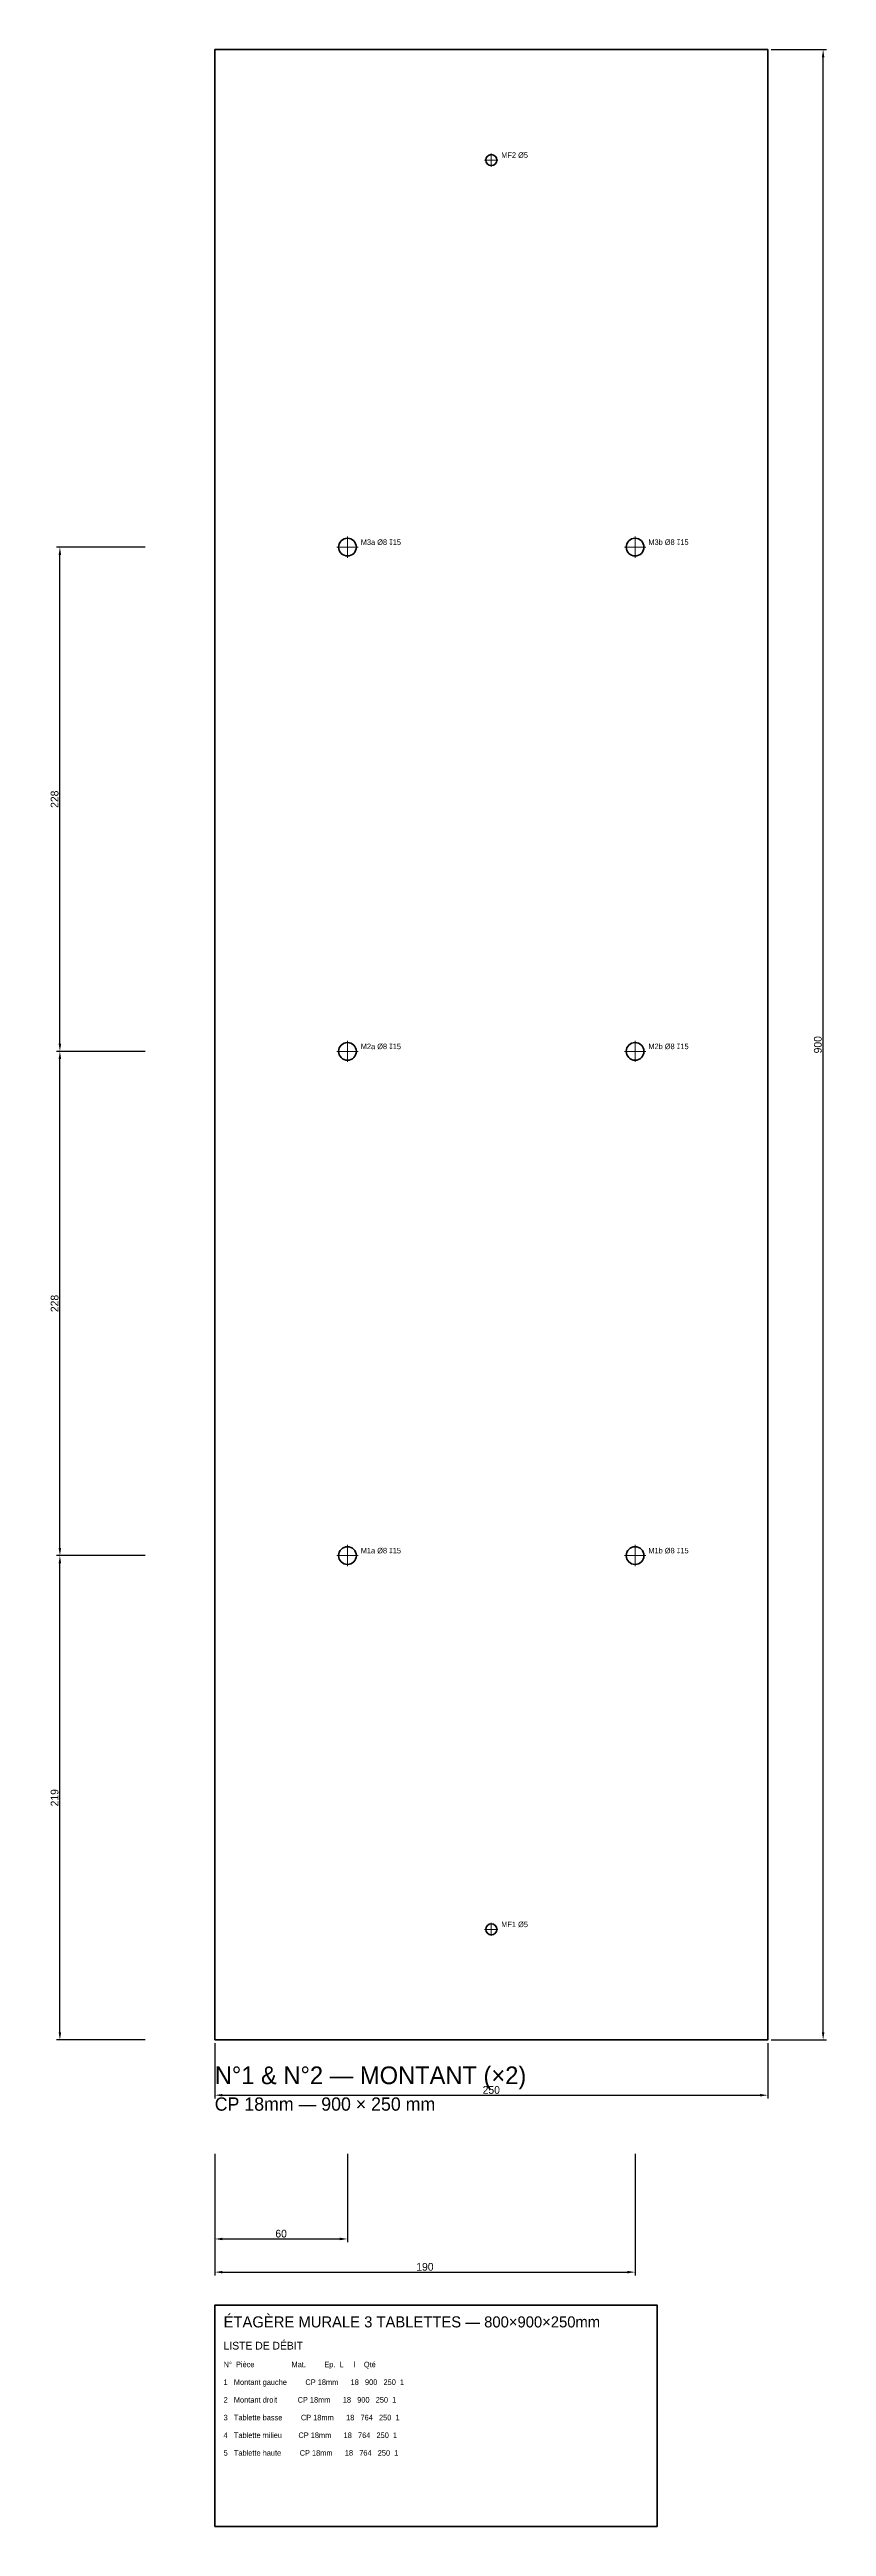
# Model space of a CAD drawing. Header units: millimetres. Extents: x -75 to 1180, y -220 to 900.
# Drawn here: x -75 to 276, y -220 to 900 of the extents above; entities that cross this region are included whole.
import ezdxf

# ---------------------------------------------------------------- set-up
doc = ezdxf.new("R2010")
doc.units = ezdxf.units.MM
for name, color, linetype, lineweight in [('ANNOTATION', 2, 'Continuous', 25), ('AXE', 1, 'Continuous', 18), ('CARTOUCHE', 7, 'Continuous', 70), ('CONTOUR', 7, 'Continuous', 50), ('COTATION', 3, 'Continuous', 18)]:
    doc.layers.add(name, color=color, linetype=linetype, lineweight=lineweight)
doc.dimstyles.new('ISO_WW', dxfattribs={"dimtxt": 3.5, "dimasz": 3.5, "dimexe": 1.5, "dimexo": 1.5, "dimtad": 1, "dimcen": 2.5, "dimclrd": 3, "dimazin": 3, "dimtfac": 1, "dimtmove": 0, "dimatfit": 3})

msp = doc.modelspace()

# ---------------------------------------------------------------- linework, layer by layer
at = {"layer": 'AXE'}
for p, q in [((125, 847), (125, 853)), ((122, 850), (128, 850)), ((55.2, 675), (64.8, 675)), ((60, 670.2), (60, 679.8)), ((185.2, 675), (194.8, 675)), ((190, 670.2), (190, 679.8)), ((60, 442.2), (60, 451.8)), ((190, 442.2), (190, 451.8)), ((55.2, 447), (64.8, 447)), ((185.2, 447), (194.8, 447)), ((55.2, 219), (64.8, 219)), ((60, 214.2), (60, 223.8)), ((185.2, 219), (194.8, 219)), ((190, 214.2), (190, 223.8)), ((122, 50), (128, 50)), ((125, 47), (125, 53))]:
    msp.add_line(p, q, dxfattribs=at)
at = {"layer": 'CARTOUCHE'}
msp.add_lwpolyline([(0, -220), (200, -220), (200, -120), (0, -120), (0, -220)], close=True, dxfattribs=at)
at = {"layer": 'CONTOUR'}
msp.add_lwpolyline([(0, 0), (250, 0), (250, 900), (0, 900), (0, 0)], close=True, dxfattribs=at)
for centre, radius in [((125, 850), 2.5), ((60, 675), 4), ((190, 675), 4), ((60, 447), 4), ((190, 447), 4), ((60, 219), 4), ((190, 219), 4), ((125, 50), 2.5)]:
    msp.add_circle(centre, radius, dxfattribs=at)

# ---------------------------------------------------------------- texts
at = {"layer": 'ANNOTATION'}
for s, height, p in [('MF2 Ø5', 2.5, (129.5, 851)), ('M3a Ø8 ↧15', 2.5, (66, 676)), ('M3b Ø8 ↧15', 2.5, (196, 676)), ('M2a Ø8 ↧15', 2.5, (66, 448)), ('M2b Ø8 ↧15', 2.5, (196, 448)), ('M1a Ø8 ↧15', 2.5, (66, 220)), ('M1b Ø8 ↧15', 2.5, (196, 220)), ('MF1 Ø5', 2.5, (129.5, 51)), ('N°1 & N°2 — MONTANT (×2)', 8, (0, -20)), ('CP 18mm — 900 × 250 mm', 6, (0, -32)), ('ÉTAGÈRE MURALE 3 TABLETTES — 800×900×250mm', 5, (4, -130)), ('N°  Pièce                  Mat.         Ep.  L     l    Qté', 2.5, (4, -148)), ('LISTE DE DÉBIT', 3.5, (4, -140)), ('1   Montant gauche         CP 18mm      18   900   250  1', 2.5, (4, -156)), ('2   Montant droit          CP 18mm      18   900   250  1', 2.5, (4, -164)), ('4   Tablette milieu        CP 18mm      18   764   250  1', 2.5, (4, -180)), ('3   Tablette basse         CP 18mm      18   764   250  1', 2.5, (4, -172)), ('5   Tablette haute         CP 18mm      18   764   250  1', 2.5, (4, -188))]:
    msp.add_text(s, height=height, dxfattribs=at).set_placement(p)

# ---------------------------------------------------------------- dimensions: what is measured, and where the dimension line sits
at = {"layer": 'COTATION'}
for base, p1, p2 in [((275, 0), (250, 0), (250, 900)), ((-70, 447), (-30, 447), (-30, 675)), ((-70, 219), (-30, 219), (-30, 447)), ((-70, 0), (-30, 0), (-30, 219))]:
    msp.add_linear_dim(base=base, p1=p1, p2=p2, angle=90, dimstyle='ISO_WW', dxfattribs=at).render()
for base, p1, p2 in [((0, -25), (0, 0), (250, 0)), ((0, -90), (0, -50), (60, -50)), ((0, -105), (0, -50), (190, -50))]:
    msp.add_linear_dim(base=base, p1=p1, p2=p2, dimstyle='ISO_WW', dxfattribs=at).render()

doc.saveas('drawing.dxf')
